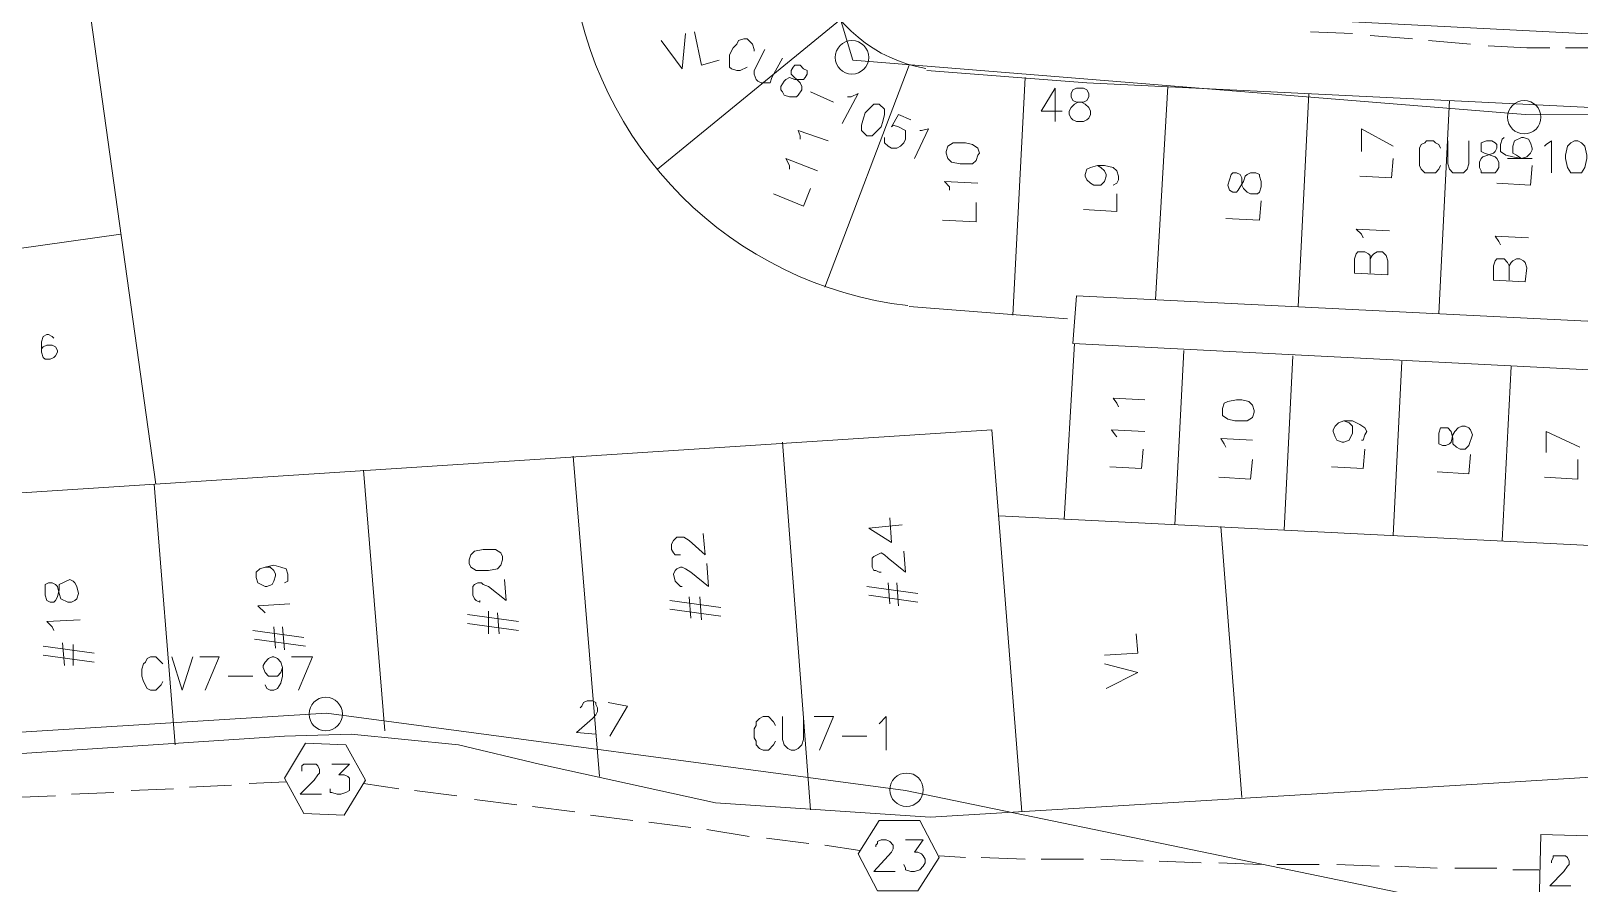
# Model space of a CAD drawing. Header units: millimetres. Extents: x 3.6 to 37.8, y 0.6 to 28.7.
# Drawn here: x 22.628 to 26.296, y 18.964 to 20.983 of the extents above; entities that cross this region are included whole.
import ezdxf

# ---------------------------------------------------------------- set-up
doc = ezdxf.new("R2010")
doc.units = ezdxf.units.MM
for name, color, linetype, true_color in [('PDF_S102$Cable-565', 23, 'Continuous', 0xdd8a6d), ('PDF_S102$LOTS', 254, 'Continuous', 0xdcdcdc), ('PDF_S102$ROAD', 8, 'Continuous', 0x7f7f7f), ('PDF_S102$SDU', 157, 'Continuous', 0x396472)]:
    doc.layers.add(name, color=color, linetype=linetype, true_color=true_color)
for name, color, linetype in [('PDF_S102$Passives-TapOffs', 7, 'Continuous'), ('PDF_S102$POLE', 7, 'Continuous'), ('PDF_S102$STRAND', 7, 'Continuous')]:
    doc.layers.add(name, color=color, linetype=linetype)

msp = doc.modelspace()

# ---------------------------------------------------------------- linework, layer by layer
at = {"layer": 'PDF_S102$Cable-565', "lineweight": 13}
for points in [[(25.6594, 20.98066), (25.75948, 20.97649)], [(25.80118, 20.97232), (25.90126, 20.96398)], [(25.93879, 20.95981), (26.03887, 20.95147)], [(26.08057, 20.9473), (26.17231, 20.94313), (26.22652, 20.94313)], [(26.26405, 20.94313), (26.36413, 20.94313)], [(22.96558, 19.18756), (22.8655, 19.18339)], [(23.10319, 19.1959), (23.00311, 19.19173)], [(23.23246, 19.20424), (23.14489, 19.20007)], [(23.49934, 19.18756), (23.41594, 19.20007)], [(22.68619, 19.17088), (22.58611, 19.16671)], [(22.8238, 19.17922), (22.72372, 19.17505)], [(23.63695, 19.17088), (23.53687, 19.18339)], [(23.77873, 19.15003), (23.67865, 19.16254)], [(23.91634, 19.13335), (23.81626, 19.14586)], [(24.05395, 19.1125), (23.95387, 19.12501)], [(24.19156, 19.09582), (24.09148, 19.10833)], [(24.32917, 19.07497), (24.22909, 19.09165)], [(24.47095, 19.05829), (24.37087, 19.0708)], [(24.59188, 19.04161), (24.50848, 19.05412)], [(24.84208, 19.02493), (24.77953, 19.0291)], [(24.98386, 19.02076), (24.87961, 19.02493)], [(25.12147, 19.02076), (25.02139, 19.02076)], [(25.26325, 19.01659), (25.16317, 19.02076)], [(25.40086, 19.01242), (25.30078, 19.01659)], [(25.54264, 19.00825), (25.44256, 19.01242)], [(25.68025, 19.00825), (25.58017, 19.00825)], [(25.82203, 19.00408), (25.72195, 19.00825)], [(25.95964, 18.99991), (25.85956, 19.00408)], [(26.10142, 18.99991), (26.00134, 18.99991)], [(26.2015, 18.99574), (26.13895, 18.99574)]]:
    msp.add_lwpolyline(points, dxfattribs=at)
at = {"layer": 'PDF_S102$LOTS', "lineweight": 0}
for points in [[(22.92388, 19.90897), (22.76959, 21.01402)], [(24.54601, 21.00985), (24.11233, 20.6554)], [(24.70864, 20.90143), (24.50848, 20.37601)], [(24.95467, 20.30929), (24.98386, 20.87224)], [(25.29244, 20.34682), (25.32163, 20.85139)], [(25.63021, 20.33014), (25.65523, 20.83471)], [(25.96381, 20.31346), (25.98883, 20.81803)], [(22.84048, 20.50111), (22.1566, 20.4052)], [(25.08394, 20.30095), (24.70864, 20.33014)], [(25.0756, 19.82557), (25.10062, 20.24257)], [(25.33831, 19.81306), (25.35916, 20.22589)], [(25.59685, 19.80055), (25.6177, 20.21338)], [(25.85539, 19.78804), (25.87624, 20.20087)], [(26.11393, 19.77553), (26.13478, 20.18836)], [(24.97552, 19.13335), (24.90463, 20.03824), (19.70881, 19.70047), (17.37361, 19.51699), (16.28107, 19.4461), (14.81323, 19.35436), (13.49968, 19.33768)], [(24.47512, 19.13752), (24.4084, 20.00905)], [(23.97472, 19.21675), (23.91217, 19.97569)], [(23.46598, 19.32517), (23.41594, 19.94233)], [(22.96975, 19.29181), (22.91971, 19.90897)], [(27.92788, 19.68379), (24.92131, 19.83391)], [(25.49677, 19.16671), (25.44673, 19.80889)]]:
    msp.add_lwpolyline(points, dxfattribs=at)
msp.add_arc((24.8108, 21.23294), 0.90697, 186.66314, 263.34236, dxfattribs=at)
at = {"layer": 'PDF_S102$Passives-TapOffs', "lineweight": 9}
for points in [[(23.27416, 19.12918), (23.22829, 19.21258), (23.27833, 19.29598), (23.37424, 19.29181), (23.42011, 19.20841), (23.37007, 19.12501)], [(24.58771, 19.03327), (24.63775, 19.1125), (24.73366, 19.1125), (24.77953, 19.02493), (24.72949, 18.9457), (24.63358, 18.9457)], [(26.2015, 18.91234), (26.20567, 19.07914), (26.37247, 19.07497), (26.3683, 18.90817)]]:
    msp.add_lwpolyline(points, close=True, dxfattribs=at)
for points in [[(23.26999, 19.22926), (23.26999, 19.24177), (23.27416, 19.24594), (23.30335, 19.24594), (23.30752, 19.24177), (23.31169, 19.23343), (23.31169, 19.22509), (23.30752, 19.22092), (23.29918, 19.20841), (23.26582, 19.17505), (23.31586, 19.17505)], [(23.34088, 19.24594), (23.38258, 19.24594), (23.35756, 19.22092), (23.37007, 19.22092), (23.37841, 19.21675), (23.38258, 19.21258), (23.38258, 19.18339), (23.37424, 19.17922), (23.36173, 19.17505), (23.35339, 19.17505), (23.34088, 19.17922), (23.33671, 19.17922), (23.33671, 19.18756)], [(24.62941, 19.04995), (24.62941, 19.05412), (24.63358, 19.05829), (24.63358, 19.06246), (24.64192, 19.06663), (24.65443, 19.06663), (24.66277, 19.06246), (24.67111, 19.05412), (24.67111, 19.04578), (24.66694, 19.03744), (24.6586, 19.0291), (24.62524, 18.99157), (24.67528, 18.99157)], [(24.7003, 19.06663), (24.742, 19.06663), (24.72115, 19.03744), (24.72949, 19.03744), (24.73783, 19.03327), (24.742, 19.0291), (24.74617, 19.02076), (24.74617, 19.01242), (24.742, 19.00408), (24.73366, 18.99574), (24.72115, 18.99157), (24.71281, 18.99157), (24.7003, 18.99574), (24.7003, 18.99991), (24.69613, 19.00825)], [(26.23069, 19.01242), (26.23069, 19.01659), (26.23486, 19.02493), (26.23486, 19.0291), (26.26405, 19.0291), (26.26822, 19.02493), (26.27239, 19.01659), (26.27239, 19.00825), (26.26822, 19.00408), (26.25988, 18.99157), (26.22652, 18.95821), (26.27656, 18.95821)]]:
    msp.add_lwpolyline(points, dxfattribs=at)
at = {"layer": 'PDF_S102$POLE', "lineweight": 0}
for points in [[(24.325, 20.89726), (24.30832, 20.88892), (24.29998, 20.88892), (24.28747, 20.89309), (24.2833, 20.89726), (24.2833, 20.92645), (24.29164, 20.94313), (24.29998, 20.95147), (24.30415, 20.95981), (24.31666, 20.96398), (24.325, 20.96398), (24.33751, 20.95147), (24.34168, 20.93896), (24.34168, 20.93479)], [(24.4084, 20.91811), (24.38338, 20.87224), (24.37921, 20.85973), (24.35836, 20.85973), (24.35002, 20.8639), (24.34585, 20.86807), (24.34168, 20.88058), (24.34168, 20.88892), (24.3667, 20.93896)], [(24.52933, 20.81386), (24.47512, 20.83888)], [(24.56269, 20.82637), (24.57103, 20.82637), (24.58771, 20.83471), (24.55018, 20.76382)], [(24.65026, 20.73046), (24.65026, 20.71795), (24.6586, 20.70961), (24.66694, 20.70544), (24.67945, 20.70544), (24.68779, 20.70961), (24.69613, 20.71795), (24.7003, 20.72629), (24.7003, 20.74714), (24.68362, 20.75548), (24.67111, 20.75965), (24.66694, 20.75548), (24.68362, 20.78467), (24.71281, 20.77216)], [(24.73366, 20.74714), (24.73783, 20.74714), (24.75451, 20.75131), (24.72115, 20.68042)], [(25.96798, 20.66374), (25.96381, 20.6554), (25.95547, 20.64706), (25.93045, 20.64706), (25.92211, 20.6554), (25.91794, 20.66374), (25.91794, 20.70544), (25.92211, 20.71378), (25.93045, 20.71795), (25.93462, 20.72212), (25.9513, 20.72212), (25.95547, 20.71795), (25.96381, 20.71378), (25.96798, 20.70544)], [(26.0347, 20.72212), (26.0347, 20.66791), (26.03053, 20.6554), (26.02219, 20.64706), (25.99717, 20.64706), (25.98883, 20.6554), (25.98466, 20.66791), (25.98466, 20.72212)], [(26.21401, 20.70961), (26.21818, 20.71378), (26.23069, 20.72212), (26.23069, 20.64706)], [(26.18482, 20.68042), (26.12644, 20.68042)], [(22.94056, 19.44193), (22.93639, 19.43359), (22.92388, 19.42108), (22.91137, 19.42108), (22.90303, 19.42525), (22.89469, 19.44193), (22.89052, 19.45444), (22.89052, 19.47112), (22.89469, 19.48363), (22.89886, 19.4878), (22.90303, 19.49614), (22.91137, 19.50031), (22.92388, 19.50031), (22.94056, 19.48363)], [(23.01145, 19.50031), (22.98643, 19.42108), (22.96141, 19.50031)], [(23.02813, 19.50031), (23.074, 19.50031), (23.04064, 19.42108)], [(23.24497, 19.50031), (23.29501, 19.50031), (23.26165, 19.42108)], [(23.15323, 19.45444), (23.09485, 19.45444)], [(23.22412, 19.47529), (23.22412, 19.45444), (23.21995, 19.43776), (23.21161, 19.42525), (23.20327, 19.42108), (23.19493, 19.42108), (23.18659, 19.42525), (23.18242, 19.43359)], [(24.39172, 19.30015), (24.38755, 19.29181), (24.37504, 19.2793), (24.36253, 19.2793), (24.35419, 19.28347), (24.34585, 19.29181), (24.34585, 19.30015), (24.34168, 19.30849), (24.34168, 19.32934), (24.34585, 19.33768), (24.34585, 19.34602), (24.35419, 19.35436), (24.36253, 19.35853), (24.37504, 19.35853), (24.38755, 19.34602), (24.39172, 19.33768)], [(24.45844, 19.35853), (24.45844, 19.30432), (24.45427, 19.29181), (24.44593, 19.28347), (24.43759, 19.2793), (24.42925, 19.2793), (24.42091, 19.28347), (24.41257, 19.29181), (24.4084, 19.30432), (24.4084, 19.35853)], [(24.48346, 19.35853), (24.52933, 19.35853), (24.49597, 19.2793)], [(24.63775, 19.34185), (24.65443, 19.35853), (24.65443, 19.2793)], [(24.60856, 19.31266), (24.55018, 19.31266)]]:
    msp.add_lwpolyline(points, dxfattribs=at)
for points in [[(24.4501, 20.90143), (24.45844, 20.89309), (24.46678, 20.88892), (24.46678, 20.88058), (24.46261, 20.87224), (24.45844, 20.86807), (24.43759, 20.86807), (24.42508, 20.87224), (24.41674, 20.86807), (24.41257, 20.8639), (24.40423, 20.85139), (24.40423, 20.84305), (24.4084, 20.83888), (24.41257, 20.83054), (24.42508, 20.82637), (24.44176, 20.82637), (24.44593, 20.83054), (24.45427, 20.84305), (24.45427, 20.85139), (24.4501, 20.85973), (24.42925, 20.88058), (24.42925, 20.88892), (24.43342, 20.89726), (24.43759, 20.90143)], [(24.63775, 20.80969), (24.65026, 20.79718), (24.65026, 20.78467), (24.64609, 20.76799), (24.64192, 20.75548), (24.62107, 20.73463), (24.60856, 20.73463), (24.59605, 20.74714), (24.59605, 20.75965), (24.60022, 20.77633), (24.60439, 20.78884), (24.62524, 20.80969)], [(26.0764, 20.72212), (26.08891, 20.72212), (26.09725, 20.71795), (26.10142, 20.71378), (26.10142, 20.70544), (26.09725, 20.6971), (26.09308, 20.69293), (26.06806, 20.68459), (26.06389, 20.68042), (26.05972, 20.67208), (26.05972, 20.65957), (26.06389, 20.65123), (26.06389, 20.64706), (26.09725, 20.64706), (26.10142, 20.65123), (26.10559, 20.65957), (26.10559, 20.67208), (26.10142, 20.68042), (26.09725, 20.68459), (26.07223, 20.69293), (26.06389, 20.6971), (26.06389, 20.71795)], [(26.2849, 20.72212), (26.29324, 20.72212), (26.30158, 20.71795), (26.30992, 20.70961), (26.31409, 20.68876), (26.31409, 20.68042), (26.30992, 20.65957), (26.30158, 20.64706), (26.27656, 20.64706), (26.26822, 20.65957), (26.26405, 20.68042), (26.26405, 20.68876), (26.26822, 20.70961), (26.27656, 20.71795)], [(23.21995, 19.46278), (23.21161, 19.45444), (23.19076, 19.45444), (23.18242, 19.46278), (23.17825, 19.47529), (23.17825, 19.47946), (23.18242, 19.4878), (23.19076, 19.49614), (23.1991, 19.50031), (23.20327, 19.50031), (23.21161, 19.49614), (23.21995, 19.4878), (23.22412, 19.47529)]]:
    msp.add_lwpolyline(points, close=True, dxfattribs=at)
for centre, radius in [((24.57312, 20.9202), 0.03961), ((26.16605, 20.77841), 0.03962), ((23.32628, 19.36478), 0.03962), ((24.70238, 19.18547), 0.03962)]:
    msp.add_circle(centre, radius, dxfattribs=at)
at = {"layer": 'PDF_S102$ROAD', "lineweight": 0}
for points in [[(24.8254, 21.05155), (27.87367, 20.89726)], [(27.85699, 20.72629), (25.12981, 20.85973), (24.75034, 20.88892)], [(28.00294, 20.55949), (27.97375, 20.21338), (25.10479, 20.35516), (25.09645, 20.24257), (27.96124, 20.09662), (27.88618, 19.19173)], [(13.89455, 18.72242), (14.82574, 18.7372), (16.3186, 18.82894), (17.41531, 18.89983), (19.75468, 19.08331), (23.22829, 19.31266), (23.38675, 19.31683), (23.64112, 19.29181), (23.83294, 19.24594), (24.24994, 19.1542), (24.75868, 19.12084), (26.08057, 19.20007), (26.68105, 19.2376), (26.9104, 19.2376), (27.15643, 19.20007), (27.73189, 19.07497)]]:
    msp.add_lwpolyline(points, dxfattribs=at)
msp.add_arc((24.80663, 21.23294), 0.34402, 200.58291, 260.27185, dxfattribs=at)
at = {"layer": 'PDF_S102$SDU', "lineweight": 0}
for points in [[(24.17905, 20.97649), (24.17071, 20.89309), (24.12067, 20.95981)], [(24.25828, 20.91394), (24.21658, 20.90143), (24.1999, 20.98066)], [(24.4501, 20.72629), (24.4501, 20.73463), (24.44593, 20.74714), (24.51682, 20.72212)], [(25.78033, 20.6971), (25.78033, 20.75131), (25.85539, 20.70961)], [(26.1598, 20.68042), (26.13895, 20.68459), (26.12227, 20.68876), (26.10976, 20.6971), (26.10976, 20.71378), (26.11393, 20.72629), (26.1181, 20.73046)], [(24.42508, 20.6554), (24.42508, 20.66374), (24.41674, 20.68042), (24.4918, 20.65123)], [(25.15483, 20.66374), (25.17151, 20.66374), (25.19236, 20.65957), (25.2007, 20.65123), (25.20487, 20.63872), (25.20487, 20.63038), (25.2007, 20.62204), (25.19236, 20.61787)], [(25.85539, 20.68042), (25.85122, 20.63455), (25.77616, 20.63872)], [(26.18482, 20.66374), (26.18065, 20.61787), (26.10142, 20.62204)], [(24.80455, 20.60536), (24.80455, 20.6137), (24.79204, 20.62621), (24.87127, 20.62204)], [(24.47512, 20.60953), (24.45844, 20.56783), (24.38755, 20.59702)], [(25.2007, 20.59702), (25.2007, 20.55532), (25.12147, 20.55949)], [(25.54264, 20.58034), (25.53847, 20.53447), (25.45924, 20.53864)], [(24.8671, 20.57617), (24.8671, 20.5303), (24.78787, 20.53447)], [(25.7845, 20.49277), (25.78033, 20.50111), (25.76782, 20.51362), (25.84705, 20.50945)], [(26.10976, 20.47609), (26.10559, 20.48443), (26.09725, 20.49694), (26.17648, 20.49277)], [(25.80118, 20.44273), (25.80535, 20.45107), (25.80952, 20.45524), (25.81786, 20.45941), (25.83037, 20.45941), (25.83871, 20.45107), (25.84288, 20.43856), (25.84288, 20.4052), (25.76365, 20.40937), (25.76365, 20.44273), (25.76782, 20.45524), (25.77199, 20.45941), (25.78867, 20.45941), (25.79701, 20.45524), (25.80118, 20.45107), (25.80118, 20.40937)], [(26.13061, 20.42605), (26.13478, 20.43439), (26.13895, 20.43856), (26.14729, 20.44273), (26.15563, 20.44273), (26.16397, 20.43856), (26.16814, 20.43439), (26.17231, 20.42188), (26.16814, 20.38852), (26.09308, 20.39269), (26.09308, 20.42605), (26.09725, 20.43856), (26.10142, 20.44273), (26.1181, 20.44273), (26.12644, 20.43439), (26.13061, 20.42605), (26.13061, 20.39269)], [(22.65283, 20.23006), (22.657, 20.23423), (22.66534, 20.2384), (22.67785, 20.2384), (22.68619, 20.23423), (22.69036, 20.22589), (22.69036, 20.22172), (22.68619, 20.21338), (22.68202, 20.20921), (22.67368, 20.20504), (22.66117, 20.20504), (22.657, 20.20921), (22.65283, 20.22172), (22.65283, 20.23006), (22.65283, 20.24674), (22.657, 20.25925), (22.66534, 20.26342), (22.66951, 20.26342), (22.67785, 20.25925), (22.68202, 20.25508)], [(25.20487, 20.09245), (25.2007, 20.10079), (25.19236, 20.1133), (25.26742, 20.10913)], [(25.2007, 20.02156), (25.19653, 20.02573), (25.18819, 20.03824), (25.26742, 20.03407)], [(25.73863, 20.05909), (25.75948, 20.05909), (25.77616, 20.05075), (25.78867, 20.04241), (25.79284, 20.03407), (25.78867, 20.02573), (25.7845, 20.01322), (25.78033, 20.01322)], [(26.21818, 19.98403), (26.21818, 20.03407), (26.29741, 19.99654)], [(25.26325, 19.99237), (25.25908, 19.9465), (25.18402, 19.95067)], [(25.45924, 19.99654), (25.45507, 20.00488), (25.44673, 20.01739), (25.52179, 20.01322)], [(25.78867, 19.99237), (25.7845, 19.9465), (25.70944, 19.95067)], [(25.52179, 19.96735), (25.51762, 19.92148), (25.44256, 19.92565)], [(26.03887, 19.97986), (26.0347, 19.93399), (25.95964, 19.93816)], [(26.29324, 19.96735), (26.29324, 19.92148), (26.21401, 19.92565)], [(24.66277, 19.82974), (24.66694, 19.77136), (24.61273, 19.80472), (24.69196, 19.81306)], [(24.16654, 19.74217), (24.15403, 19.74217), (24.14986, 19.74634), (24.14569, 19.75468), (24.14569, 19.76719), (24.14986, 19.77553), (24.1582, 19.78387), (24.17488, 19.78387), (24.18739, 19.77553), (24.22492, 19.74217), (24.22075, 19.79221)], [(24.64192, 19.70047), (24.63775, 19.70047), (24.62941, 19.70464), (24.62524, 19.70464), (24.62107, 19.71298), (24.62107, 19.73383), (24.62524, 19.738), (24.64192, 19.74634), (24.65026, 19.74217), (24.6586, 19.73383), (24.7003, 19.70047), (24.69613, 19.75051)], [(23.18242, 19.71298), (23.20327, 19.71715), (23.21995, 19.71298), (23.23246, 19.70881), (23.23663, 19.6963), (23.23663, 19.67962), (23.22829, 19.67545)], [(24.17071, 19.66711), (24.16654, 19.66711), (24.15403, 19.67962), (24.14986, 19.6963), (24.15403, 19.70464), (24.1582, 19.70881), (24.16654, 19.71298), (24.17071, 19.71298), (24.17905, 19.70881), (24.19156, 19.70047), (24.23326, 19.66711), (24.22909, 19.72132)], [(23.69116, 19.63375), (23.69116, 19.62958), (23.68282, 19.63375), (23.67865, 19.63792), (23.67448, 19.64626), (23.67448, 19.66711), (23.67865, 19.67128), (23.68699, 19.67545), (23.69533, 19.67545), (23.6995, 19.67128), (23.71201, 19.66711), (23.75371, 19.63375), (23.74954, 19.68379)], [(24.72949, 19.65043), (24.60856, 19.66711)], [(24.6586, 19.67545), (24.66277, 19.62541)], [(24.67945, 19.67545), (24.68362, 19.62124)], [(23.18242, 19.60456), (23.16574, 19.62124), (23.2408, 19.62541)], [(24.26245, 19.61707), (24.14152, 19.63375)], [(24.18739, 19.64209), (24.19156, 19.59205)], [(24.21241, 19.64209), (24.21658, 19.58788)], [(24.72949, 19.62958), (24.61273, 19.64626)], [(22.68202, 19.56286), (22.67785, 19.5712), (22.66534, 19.58371), (22.74457, 19.58788)], [(23.7829, 19.58371), (23.66197, 19.60039)], [(23.71201, 19.60873), (23.71201, 19.55452)], [(23.73286, 19.60456), (23.73703, 19.55452)], [(24.26245, 19.59622), (24.14152, 19.6129)], [(23.27416, 19.54618), (23.15323, 19.56286)], [(23.20327, 19.5712), (23.20744, 19.52116)], [(23.22412, 19.5712), (23.22829, 19.51699)], [(23.7829, 19.56286), (23.66197, 19.57954)], [(25.24657, 19.55452), (25.25074, 19.50865), (25.17151, 19.50448)], [(22.77793, 19.50865), (22.657, 19.52533)], [(22.70287, 19.53367), (22.70704, 19.47946)], [(22.72789, 19.5295), (22.72789, 19.47946)], [(23.27833, 19.52533), (23.1574, 19.54201)], [(22.77793, 19.4878), (22.657, 19.50448)], [(25.17151, 19.48363), (25.25074, 19.46278), (25.17568, 19.42525)]]:
    msp.add_lwpolyline(points, dxfattribs=at)
for points in [[(26.14729, 20.68876), (26.13895, 20.69293), (26.13895, 20.70961), (26.14312, 20.72212), (26.1598, 20.73046), (26.16397, 20.73046), (26.17648, 20.72629), (26.18065, 20.71795), (26.18482, 20.70544), (26.18482, 20.70127), (26.18065, 20.69293), (26.17231, 20.68459), (26.1598, 20.68042)], [(24.79621, 20.69293), (24.79621, 20.6971), (24.80038, 20.70961), (24.81289, 20.71795), (24.84208, 20.71795), (24.85876, 20.71378), (24.87127, 20.70544), (24.87544, 20.69293), (24.87127, 20.68876), (24.8671, 20.67625), (24.85876, 20.66791), (24.82957, 20.66791), (24.80872, 20.67208), (24.80038, 20.68042)], [(25.16317, 20.65957), (25.17151, 20.65123), (25.17568, 20.64289), (25.17568, 20.63872), (25.17151, 20.62621), (25.16317, 20.61787), (25.14649, 20.61787), (25.13815, 20.62204), (25.12981, 20.63038), (25.12564, 20.63872), (25.12564, 20.64289), (25.12981, 20.6554), (25.13815, 20.65957), (25.15483, 20.66374)], [(25.46341, 20.61787), (25.47175, 20.64289), (25.47592, 20.64706), (25.48426, 20.64706), (25.4926, 20.64289), (25.49677, 20.63455), (25.49677, 20.61787), (25.50094, 20.60953), (25.50928, 20.60119), (25.51762, 20.59702), (25.5343, 20.59702), (25.53847, 20.60119), (25.54264, 20.6137), (25.54264, 20.62621), (25.53847, 20.63872), (25.53847, 20.64289), (25.53013, 20.64706), (25.51762, 20.64706), (25.50928, 20.64289), (25.50511, 20.63872), (25.50094, 20.62621), (25.4926, 20.6137), (25.48843, 20.60536), (25.48426, 20.60119), (25.47592, 20.60119), (25.46758, 20.60536)], [(25.4509, 20.0716), (25.4509, 20.08828), (25.45507, 20.10079), (25.46341, 20.10496), (25.48426, 20.10913), (25.49677, 20.10913), (25.51345, 20.10496), (25.52179, 20.09662), (25.52596, 20.08411), (25.52596, 20.07994), (25.52179, 20.06743), (25.50928, 20.05909), (25.48009, 20.05909), (25.46341, 20.06326)], [(25.75114, 20.05492), (25.75948, 20.04658), (25.75948, 20.0299), (25.75114, 20.01322), (25.73863, 20.00905), (25.73446, 20.00905), (25.72195, 20.01322), (25.71778, 20.02156), (25.71361, 20.03407), (25.71361, 20.03824), (25.71778, 20.04658), (25.72612, 20.05492), (25.73863, 20.05909)], [(25.96381, 20.00488), (25.96381, 20.0299), (25.96798, 20.04241), (25.98466, 20.04241), (25.993, 20.03407), (25.99717, 20.01739), (25.99717, 20.00488), (26.00551, 19.99654), (26.01385, 19.99237), (26.02636, 19.99237), (26.0347, 20.00071), (26.04304, 20.02573), (26.03887, 20.03824), (26.0347, 20.04241), (26.02636, 20.04658), (26.01802, 20.04658), (26.00968, 20.04241), (26.00134, 20.03407), (25.99717, 20.02573), (25.993, 20.00905), (25.98883, 20.00488), (25.98049, 20.00071), (25.97215, 20.00071)], [(23.66614, 19.72132), (23.66614, 19.72966), (23.67031, 19.74217), (23.67865, 19.75051), (23.6995, 19.75468), (23.72869, 19.75468), (23.7412, 19.74634), (23.74537, 19.738), (23.74537, 19.72966), (23.7412, 19.71715), (23.73286, 19.70881), (23.71201, 19.70464), (23.68282, 19.70464), (23.67031, 19.71298)], [(23.19493, 19.71298), (23.20327, 19.70464), (23.20744, 19.6963), (23.20744, 19.69213), (23.20327, 19.67962), (23.1991, 19.67128), (23.18659, 19.66711), (23.18242, 19.66711), (23.16574, 19.67545), (23.16157, 19.68796), (23.16157, 19.70047), (23.16991, 19.70881), (23.18242, 19.71298)], [(22.66117, 19.64626), (22.66117, 19.67128), (22.66951, 19.67545), (22.67785, 19.67545), (22.68619, 19.67128), (22.69036, 19.66711), (22.69453, 19.65043), (22.6987, 19.63792), (22.71538, 19.62958), (22.72372, 19.62958), (22.73206, 19.63375), (22.73623, 19.63792), (22.7404, 19.65043), (22.73623, 19.66711), (22.73206, 19.67545), (22.72789, 19.67962), (22.71955, 19.68379), (22.69453, 19.67128), (22.69453, 19.65877), (22.69036, 19.64209), (22.68619, 19.63375), (22.68202, 19.62958), (22.67368, 19.62958), (22.66534, 19.63375)]]:
    msp.add_lwpolyline(points, close=True, dxfattribs=at)
at = {"layer": 'PDF_S102$STRAND', "color": 254, "lineweight": 0, "true_color": 0xdcdcdc}
for points in [[(21.60616, 22.39429), (22.06903, 21.3226), (23.3659, 21.70207), (24.08314, 22.54441), (24.5752, 20.91394), (26.16814, 20.78467), (28.27816, 20.79301)], [(26.33494, 18.84562), (24.7003, 19.18339), (23.32837, 19.36687), (21.78964, 19.27096), (21.59782, 19.25845), (20.25508, 19.17088), (20.32597, 17.65717), (20.38435, 16.75228), (20.47609, 15.63055), (20.53447, 14.49214), (20.6137, 13.34539), (20.72212, 12.18613), (20.45524, 10.45975), (20.23006, 9.27964), (20.01322, 8.17876), (18.31603, 8.44564), (16.76479, 8.72086), (16.53544, 7.27804), (16.31443, 6.06457), (16.06423, 4.69681), (15.81403, 3.28318), (15.88414, 2.98273)]]:
    msp.add_lwpolyline(points, dxfattribs=at)
at = {"layer": 'PDF_S102$STRAND', "lineweight": 0}
for points in [[(25.07143, 20.79301), (25.02139, 20.79301), (25.05475, 20.84722), (25.05475, 20.76799)], [(23.96638, 19.31683), (23.92051, 19.321), (23.95804, 19.35436), (23.96638, 19.3627), (23.97055, 19.37104), (23.97055, 19.37938), (23.96638, 19.38772), (23.96638, 19.39189), (23.95804, 19.39606), (23.94553, 19.39606), (23.93719, 19.39189), (23.93302, 19.38355), (23.92885, 19.37938)], [(23.99557, 19.39189), (24.04144, 19.38355), (23.99974, 19.31266)]]:
    msp.add_lwpolyline(points, dxfattribs=at)
msp.add_lwpolyline([(25.10479, 20.84722), (25.12147, 20.84722), (25.12981, 20.84305), (25.13398, 20.83471), (25.13398, 20.82637), (25.12981, 20.81803), (25.12147, 20.81386), (25.10896, 20.81386), (25.10062, 20.80969), (25.09228, 20.80135), (25.08811, 20.79301), (25.08811, 20.78467), (25.09228, 20.77633), (25.09645, 20.77216), (25.10479, 20.76799), (25.12147, 20.76799), (25.12981, 20.77216), (25.13398, 20.77633), (25.13815, 20.78467), (25.13815, 20.79301), (25.13398, 20.80135), (25.12564, 20.80969), (25.1173, 20.81386), (25.10479, 20.81386), (25.09645, 20.81803), (25.09228, 20.82637), (25.09228, 20.83471), (25.09645, 20.84305)], close=True, dxfattribs=at)

doc.saveas('drawing.dxf')
